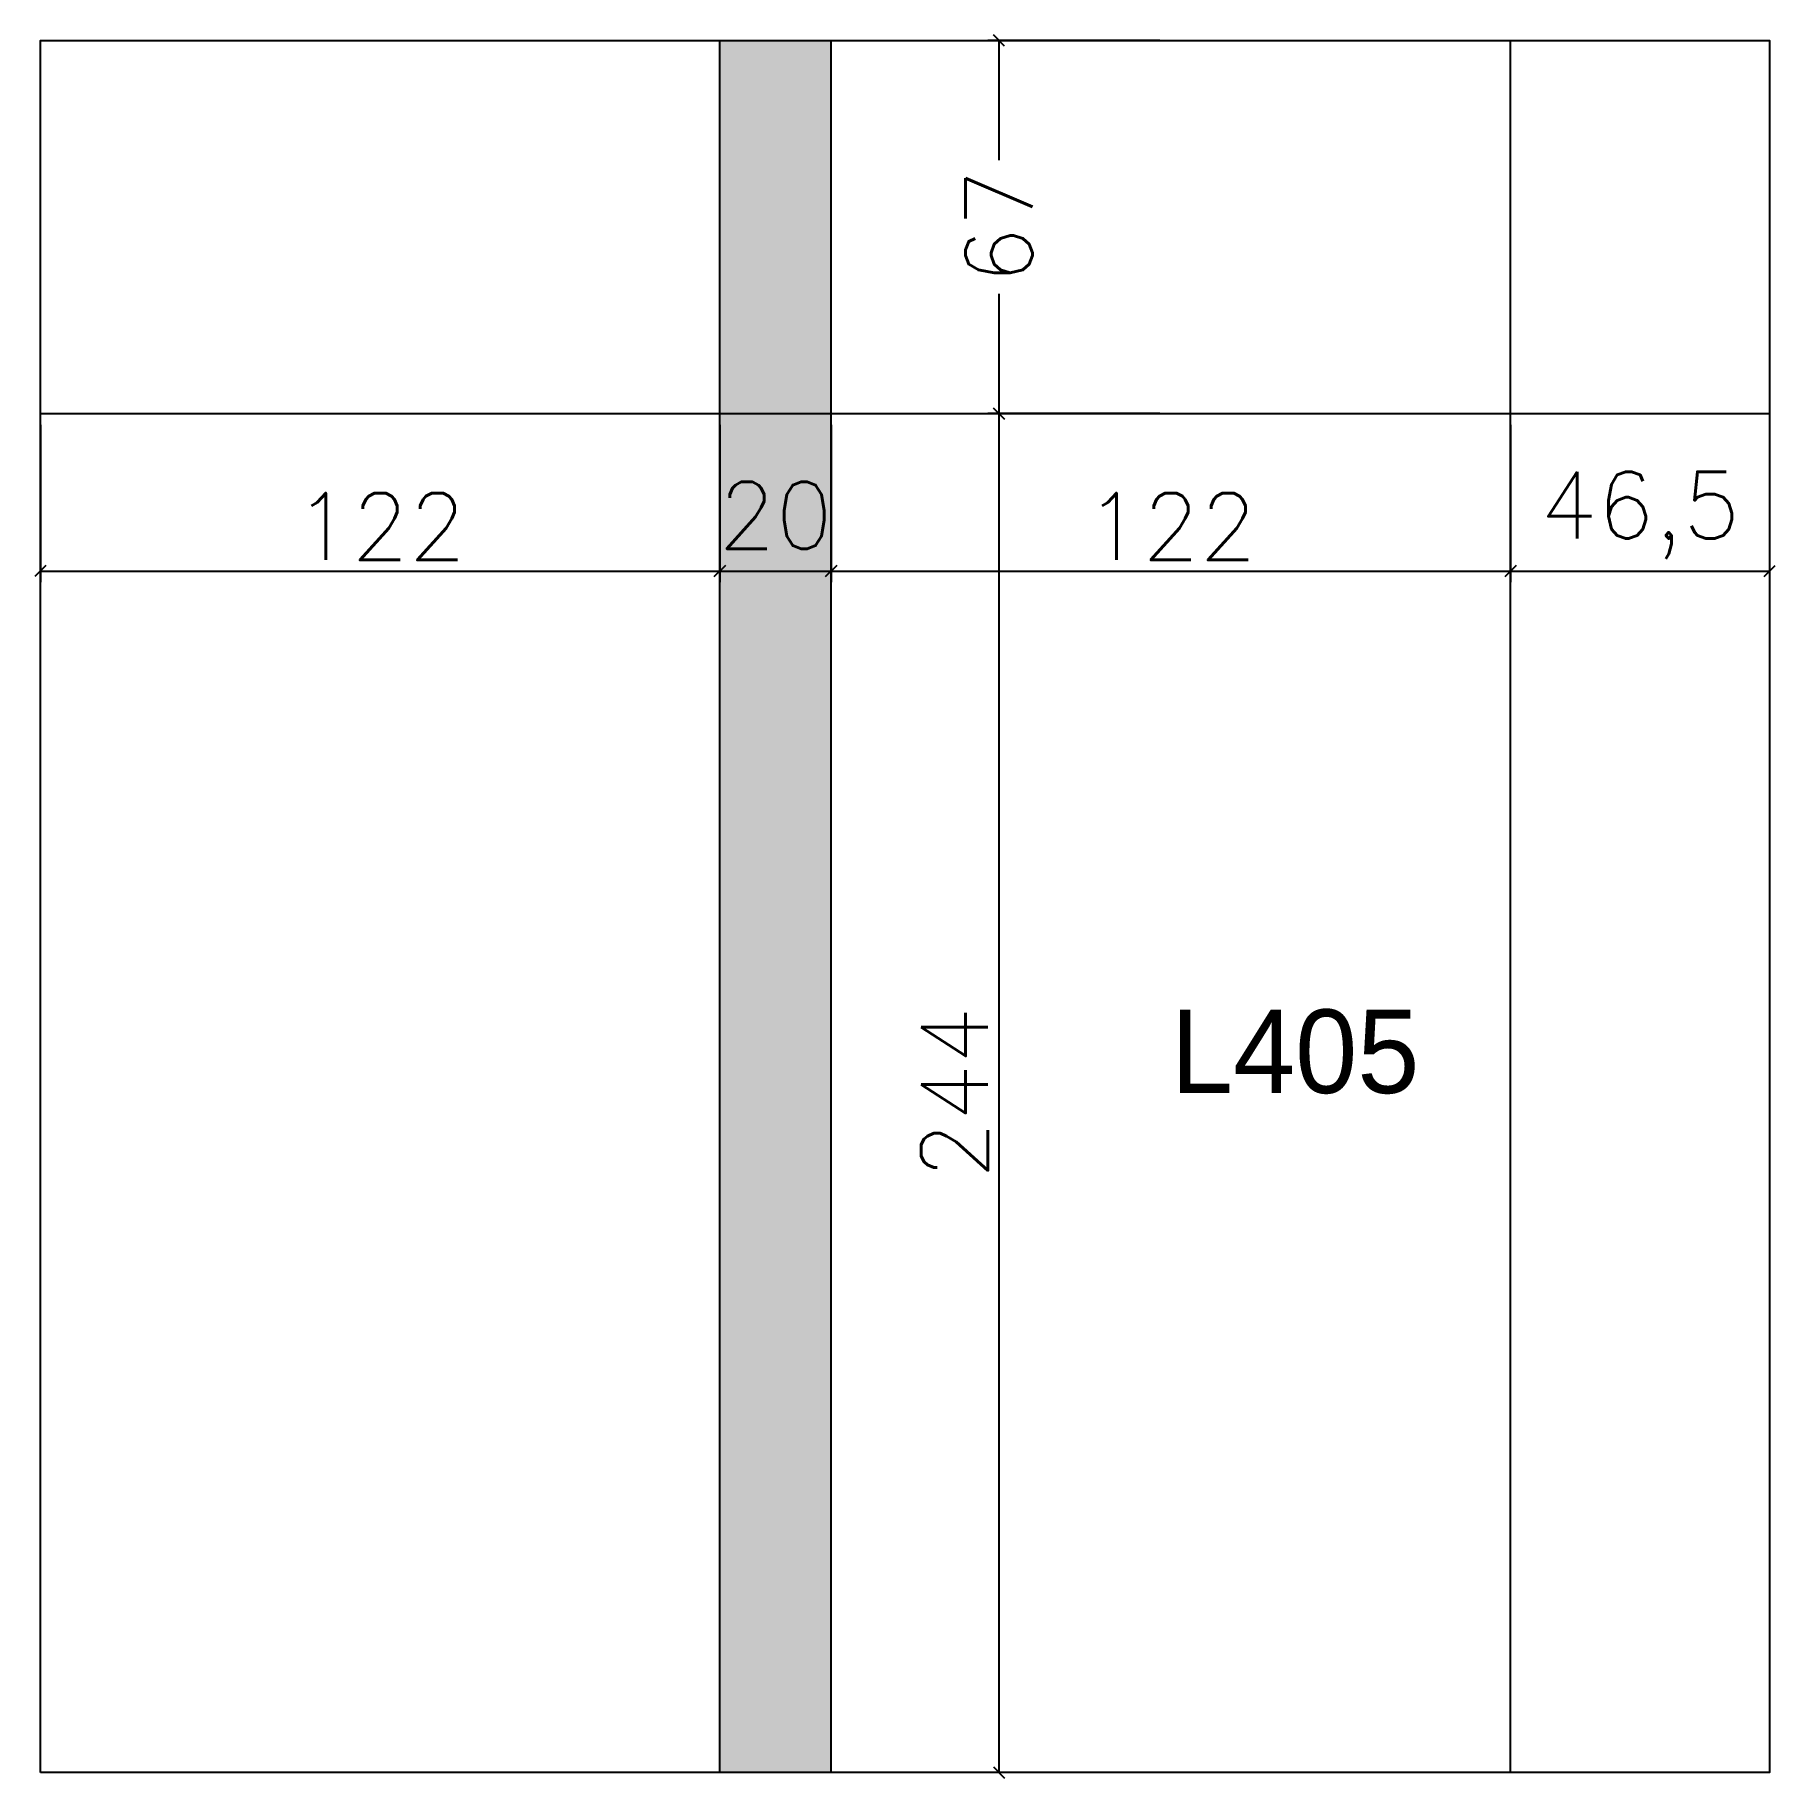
# Model space of a CAD drawing. Extents: x 2314 to 2626, y 2772 to 3085.
import ezdxf

# ---------------------------------------------------------------- set-up
doc = ezdxf.new("R2010")
doc.units = 0
for name, color, linetype in [('COTA', 241, 'Continuous'), ('Hachura', 251, 'Continuous'), ('NOMENCLATURA', 7, 'Continuous'), ('PAINEIS', 6, 'Continuous')]:
    doc.layers.add(name, color=color, linetype=linetype)
doc.styles.add('Romans', font='romans.shx', dxfattribs={"height": 12})
doc.dimstyles.new('cotas', dxfattribs={"dimtxt": 9, "dimasz": 2, "dimexe": 2, "dimexo": 2, "dimgap": 2, "dimtad": 1, "dimdec": 1, "dimzin": 12, "dimtxsty": 'Romans', "dimblk": 'OBLIQUE', "dimcen": 2.5, "dimclrd": 4, "dimclre": 4, "dimclrt": 240, "dimazin": 3, "dimtfac": 1, "dimtmove": 0, "dimatfit": 3})

# ---------------------------------------------------------------- blocks, each defined once
blk = doc.blocks.new('_OBLIQUE')
at = {"color": 0, "linetype": 'BYBLOCK'}
blk.add_line((-0.5, -0.5), (0.5, 0.5), dxfattribs=at)

msp = doc.modelspace()

# ---------------------------------------------------------------- hatches: boundary and pattern name
at = {"layer": 'Hachura'}
h = msp.add_hatch(color=8, dxfattribs=at)
h.dxf.hatch_style = 1
h.paths.add_polyline_path([(2456.5, 2773), (2436.5, 2773), (2436.5, 3084), (2456.5, 3084)])

# ---------------------------------------------------------------- linework, layer by layer
at = {"layer": 'PAINEIS', "lineweight": 25}
for p, q in [((2436.5, 2773), (2436.5, 3084)), ((2456.5, 2773), (2456.5, 3084))]:
    msp.add_line(p, q, dxfattribs=at)
at = {"layer": 'PAINEIS'}
for p, q in [((2578.5, 2773), (2578.5, 3084)), ((2314.5, 3017), (2625, 3017))]:
    msp.add_line(p, q, dxfattribs=at)
msp.add_lwpolyline([(2314.5, 2773), (2314.5, 3084), (2625, 3084), (2625, 2773), (2573.09, 2773), (2573.09, 2773.03), (2493.09, 2773.03), (2493.09, 2773)], close=True, dxfattribs=at)

# ---------------------------------------------------------------- texts
at = {"layer": 'NOMENCLATURA'}
msp.add_text('L405', height=15, dxfattribs=at).set_placement((2517.5, 2895))

# ---------------------------------------------------------------- dimensions: what is measured, and where the dimension line sits
at = {"layer": 'COTA'}
msp.add_linear_dim(base=(2486.64, 3017), p1=(2517.5, 3017), p2=(2517.5, 3084), angle=90, location=(2486.64, 3050.5), dimstyle='cotas', override={"dimtmove": 2}, dxfattribs=at).render()
msp.add_linear_dim(base=(2486.64, 2773), p1=(2517.5, 2773), p2=(2517.5, 3017), angle=90, dimstyle='cotas', dxfattribs=at).render()
for base, p1, p2 in [((2314.5, 2988.73), (2314.5, 3017), (2436.5, 3017)), ((2436.5, 2988.73), (2436.5, 3017), (2456.5, 3017)), ((2456.5, 2988.73), (2456.5, 3017), (2578.5, 3017)), ((2578.5, 2988.73), (2578.5, 3017), (2625, 3017))]:
    msp.add_linear_dim(base=base, p1=p1, p2=p2, dimstyle='cotas', dxfattribs=at).render()

doc.saveas('drawing.dxf')
